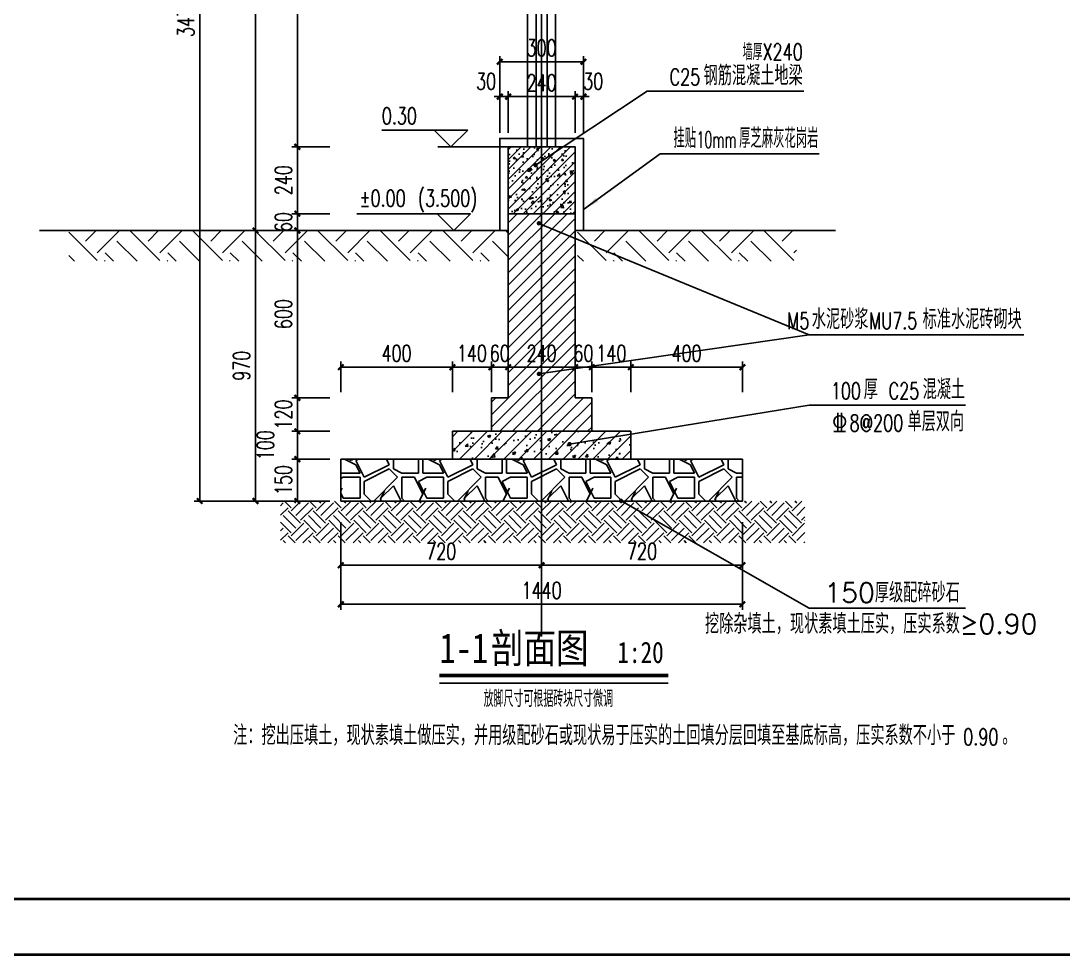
# Model space of a CAD drawing. Extents: x -91598 to 25837, y -20983 to 23106.
# Drawn here: x 8894 to 12631, y -11926 to -8573 of the extents above; entities that cross this region are included whole.
import ezdxf
from ezdxf.enums import TextEntityAlignment as Align

# ---------------------------------------------------------------- set-up
doc = ezdxf.new("R2010")
doc.units = 0
doc.header["$LTSCALE"] = 1000
doc.linetypes.add('ACAD_ISO04W100', pattern=[30, 24, -3, 0, -3])
for name, color, linetype in [('0-cxFrame', 155, 'Continuous'), ('0-P-铺装填充', 8, 'Continuous'), ('1-填充', 8, 'Continuous'), ('A-HATCH-1', 252, 'Continuous'), ('A-LIN-V', 9, 'Continuous'), ('AS-WALL', 40, 'Continuous'), ('DIM_ELEV', 3, 'Continuous'), ('DIM_LEAD', 3, 'Continuous'), ('DIM_SYMB', 3, 'Continuous'), ('PUB_DIM', 3, 'Continuous'), ('RAIL', 163, 'Continuous'), ('图层1', 1, 'ACAD_ISO04W100'), ('建-文字', 7, 'Continuous')]:
    doc.layers.add(name, color=color, linetype=linetype)
doc.layers.add('0-cxText', color=131, linetype='Continuous', lineweight=25)
doc.styles.add('-黑体', font='', dxfattribs={"width": 0.8})
doc.styles.add('_TCH_DIM', font='SIMPLEX', dxfattribs={"width": 0.8, "bigfont": 'GBCBIG'})
doc.styles.add('A-DIM_T3', font='SIMPLEX', dxfattribs={"width": 0.705882, "bigfont": 'GBCBIG'})
doc.styles.add('A-STANDARD', font='SIMPLEX', dxfattribs={"bigfont": 'GBCBIG'})
doc.styles.add('cx_tuming', font='simhei.ttf')
doc.styles.add('cx_tuqian1', font='')
doc.styles.add('黑体', font='', dxfattribs={"height": 12})
doc.styles.get('-黑体').set_extended_font_data('SimHei')
doc.styles.get('cx_tuqian1').set_extended_font_data('SimSun')
doc.styles.get('黑体').set_extended_font_data('SimHei')
doc.dimstyles.new('A-DIM-20', dxfattribs={"dimscale": 20, "dimtxt": 2.975, "dimasz": 1, "dimexe": 1, "dimexo": 1, "dimgap": 1, "dimtad": 1, "dimdec": 0, "dimzin": 0, "dimdsep": 46, "dimtxsty": 'A-DIM_T3', "dimblk": 'ARCHTICK', "dimcen": 0.09, "dimclrt": 7, "dimazin": 2, "dimtfac": 1, "dimtdec": 0, "dimtix": 1, "dimtmove": 2, "dimatfit": 3, "dimfxl": 0, "dimtolj": 1, "dimtzin": 0, "dimarcsym": 0})

# ---------------------------------------------------------------- blocks, each defined once
blk = doc.blocks.new('TK22.A1 L(Dragon)')
at = {"layer": '0-cxFrame', "color": 7, "const_width": 0.5}
blk.add_lwpolyline([(0, 0), (-841, 0), (-841, 594), (0, 594)], close=True, dxfattribs=at)
at = {"layer": '0-cxFrame', "const_width": 0.5}
blk.add_lwpolyline([(-80, 10), (-821, 10), (-821, 584), (-80, 584)], close=True, dxfattribs=at)
at = {"style": '黑体', "flags": 4}
blk.add_attdef('图幅', text='', height=3.3, dxfattribs=at).set_placement((-40, 3), align=Align.RIGHT)
at = {"layer": '0-cxText', "flags": 4}
for tag, height, style, p in [('建设单位', 3.5, 'cx_tuming', (-45, 240)), ('项目名称', 3.5, 'cx_tuming', (-45, 210)), ('子项名称', 3.5, 'cx_tuming', (-45, 180)), ('工程编号', 3.3, 'cx_tuqian1', (-35, 165)), ('图名1', 3.5, 'cx_tuming', (-45, 87)), ('图名2', 3.5, 'cx_tuming', (-45, 79)), ('图名3', 3.5, 'cx_tuming', (-45, 71)), ('出图日期', 3.3, 'cx_tuqian1', (-39, 60)), ('专业', 3.3, 'cx_tuqian1', (-55, 52)), ('图号', 3.3, 'cx_tuqian1', (-55, 44)), ('版次', 3.3, 'cx_tuqian1', (-20, 44))]:
    blk.add_attdef(tag, text='', height=height, dxfattribs=dict(at, style=style)).set_placement(p, align=Align.MIDDLE)
at = {"layer": 'Defpoints', "color": 6, "flags": 4}
for tag, height, style, p in [('tufu', 3.3, '黑体', (-12, 12)), ('dwfname', 4, 'cx_tuqian1', (-80, 3))]:
    blk.add_attdef(tag, text='', height=height, dxfattribs=dict(at, style=style)).set_placement(p, align=Align.RIGHT)
blk = doc.blocks.new('_ArchTick')
at = {"color": 0, "linetype": 'ByBlock', "const_width": 0.4}
blk.add_lwpolyline([(-0.5, -0.5), (0.5, 0.5)], dxfattribs=at)
blk = doc.blocks.new('*D99')
at = {"layer": 'Defpoints', "color": 0}
for p in [(10440.9, -9815), (10040.9, -9924.7), (10440.9, -9924.7)]:
    blk.add_point(p, dxfattribs=at)
at = {"layer": 'PUB_DIM', "color": 0, "lineweight": -2}
for p, q in [((10040.9, -9904.7), (10040.9, -9795)), ((10040.9, -9815), (10440.9, -9815)), ((10440.9, -9904.7), (10440.9, -9795))]:
    blk.add_line(p, q, dxfattribs=at)
at = {"layer": 'PUB_DIM', "color": 0, "lineweight": -2, "xscale": 20, "yscale": 20, "zscale": 20, "rotation": 180}
blk.add_blockref('_ArchTick', (10040.9, -9815), dxfattribs=at)
at = {"layer": 'PUB_DIM', "color": 0, "lineweight": -2, "xscale": 20, "yscale": 20, "zscale": 20}
blk.add_blockref('_ArchTick', (10440.9, -9815), dxfattribs=at)
at = {"layer": 'PUB_DIM', "color": 7, "insert": (10240.9, -9765.2), "char_height": 59.5, "attachment_point": 5, "style": 'A-DIM_T3'}
blk.add_mtext('\\A1;400', dxfattribs=at)
blk = doc.blocks.new('*D100')
at = {"layer": 'Defpoints', "color": 0}
for p in [(10580.9, -9815), (10440.9, -9924.7), (10580.9, -9924.7)]:
    blk.add_point(p, dxfattribs=at)
at = {"layer": 'PUB_DIM', "color": 0, "lineweight": -2}
for p, q in [((10440.9, -9904.7), (10440.9, -9795)), ((10440.9, -9815), (10580.9, -9815)), ((10580.9, -9904.7), (10580.9, -9795))]:
    blk.add_line(p, q, dxfattribs=at)
at = {"layer": 'PUB_DIM', "color": 0, "lineweight": -2, "xscale": 20, "yscale": 20, "zscale": 20, "rotation": 180}
blk.add_blockref('_ArchTick', (10440.9, -9815), dxfattribs=at)
at = {"layer": 'PUB_DIM', "color": 0, "lineweight": -2, "xscale": 20, "yscale": 20, "zscale": 20}
blk.add_blockref('_ArchTick', (10580.9, -9815), dxfattribs=at)
at = {"layer": 'PUB_DIM', "color": 7, "insert": (10510.9, -9765.2), "char_height": 59.5, "attachment_point": 5, "style": 'A-DIM_T3'}
blk.add_mtext('\\A1;140', dxfattribs=at)
blk = doc.blocks.new('*D101')
at = {"layer": 'Defpoints', "color": 0}
for p in [(10640.9, -9815), (10580.9, -9924.7), (10640.9, -9924.7)]:
    blk.add_point(p, dxfattribs=at)
at = {"layer": 'PUB_DIM', "color": 0, "lineweight": -2}
for p, q in [((10580.9, -9815), (10560.9, -9815)), ((10580.9, -9904.7), (10580.9, -9795)), ((10580.9, -9815), (10640.9, -9815)), ((10640.9, -9904.7), (10640.9, -9795)), ((10640.9, -9815), (10660.9, -9815))]:
    blk.add_line(p, q, dxfattribs=at)
at = {"layer": 'PUB_DIM', "color": 0, "lineweight": -2, "xscale": 20, "yscale": 20, "zscale": 20}
blk.add_blockref('_ArchTick', (10580.9, -9815), dxfattribs=at)
at = {"layer": 'PUB_DIM', "color": 0, "lineweight": -2, "xscale": 20, "yscale": 20, "zscale": 20, "rotation": 180}
blk.add_blockref('_ArchTick', (10640.9, -9815), dxfattribs=at)
at = {"layer": 'PUB_DIM', "color": 7, "insert": (10610.9, -9765.2), "char_height": 59.5, "attachment_point": 5, "style": 'A-DIM_T3'}
blk.add_mtext('\\A1;60', dxfattribs=at)
blk = doc.blocks.new('*D102')
at = {"layer": 'Defpoints', "color": 0}
for p in [(10880.9, -9815), (10640.9, -9924.7), (10880.9, -9924.7)]:
    blk.add_point(p, dxfattribs=at)
at = {"layer": 'PUB_DIM', "color": 0, "lineweight": -2}
for p, q in [((10640.9, -9904.7), (10640.9, -9795)), ((10640.9, -9815), (10880.9, -9815)), ((10880.9, -9904.7), (10880.9, -9795))]:
    blk.add_line(p, q, dxfattribs=at)
at = {"layer": 'PUB_DIM', "color": 0, "lineweight": -2, "xscale": 20, "yscale": 20, "zscale": 20, "rotation": 180}
blk.add_blockref('_ArchTick', (10640.9, -9815), dxfattribs=at)
at = {"layer": 'PUB_DIM', "color": 0, "lineweight": -2, "xscale": 20, "yscale": 20, "zscale": 20}
blk.add_blockref('_ArchTick', (10880.9, -9815), dxfattribs=at)
at = {"layer": 'PUB_DIM', "color": 7, "insert": (10760.9, -9765.2), "char_height": 59.5, "attachment_point": 5, "style": 'A-DIM_T3'}
blk.add_mtext('\\A1;240', dxfattribs=at)
blk = doc.blocks.new('*D103')
at = {"layer": 'Defpoints', "color": 0}
for p in [(10940.9, -9815), (10880.9, -9924.7), (10940.9, -9924.7)]:
    blk.add_point(p, dxfattribs=at)
at = {"layer": 'PUB_DIM', "color": 0, "lineweight": -2}
for p, q in [((10880.9, -9815), (10860.9, -9815)), ((10880.9, -9904.7), (10880.9, -9795)), ((10880.9, -9815), (10940.9, -9815)), ((10940.9, -9904.7), (10940.9, -9795)), ((10940.9, -9815), (10960.9, -9815))]:
    blk.add_line(p, q, dxfattribs=at)
at = {"layer": 'PUB_DIM', "color": 0, "lineweight": -2, "xscale": 20, "yscale": 20, "zscale": 20}
blk.add_blockref('_ArchTick', (10880.9, -9815), dxfattribs=at)
at = {"layer": 'PUB_DIM', "color": 0, "lineweight": -2, "xscale": 20, "yscale": 20, "zscale": 20, "rotation": 180}
blk.add_blockref('_ArchTick', (10940.9, -9815), dxfattribs=at)
at = {"layer": 'PUB_DIM', "color": 7, "insert": (10910.9, -9765.2), "char_height": 59.5, "attachment_point": 5, "style": 'A-DIM_T3'}
blk.add_mtext('\\A1;60', dxfattribs=at)
blk = doc.blocks.new('*D104')
at = {"layer": 'Defpoints', "color": 0}
for p in [(11080.9, -9815), (10940.9, -9924.7), (11080.9, -9924.7)]:
    blk.add_point(p, dxfattribs=at)
at = {"layer": 'PUB_DIM', "color": 0, "lineweight": -2}
for p, q in [((10940.9, -9904.7), (10940.9, -9795)), ((10940.9, -9815), (11080.9, -9815)), ((11080.9, -9904.7), (11080.9, -9795))]:
    blk.add_line(p, q, dxfattribs=at)
at = {"layer": 'PUB_DIM', "color": 0, "lineweight": -2, "xscale": 20, "yscale": 20, "zscale": 20, "rotation": 180}
blk.add_blockref('_ArchTick', (10940.9, -9815), dxfattribs=at)
at = {"layer": 'PUB_DIM', "color": 0, "lineweight": -2, "xscale": 20, "yscale": 20, "zscale": 20}
blk.add_blockref('_ArchTick', (11080.9, -9815), dxfattribs=at)
at = {"layer": 'PUB_DIM', "color": 7, "insert": (11010.9, -9765.2), "char_height": 59.5, "attachment_point": 5, "style": 'A-DIM_T3'}
blk.add_mtext('\\A1;140', dxfattribs=at)
blk = doc.blocks.new('*D105')
at = {"layer": 'Defpoints', "color": 0}
for p in [(11480.9, -9815), (11080.9, -9924.7), (11480.9, -9924.7)]:
    blk.add_point(p, dxfattribs=at)
at = {"layer": 'PUB_DIM', "color": 0, "lineweight": -2}
for p, q in [((11080.9, -9904.7), (11080.9, -9795)), ((11080.9, -9815), (11480.9, -9815)), ((11480.9, -9904.7), (11480.9, -9795))]:
    blk.add_line(p, q, dxfattribs=at)
at = {"layer": 'PUB_DIM', "color": 0, "lineweight": -2, "xscale": 20, "yscale": 20, "zscale": 20, "rotation": 180}
blk.add_blockref('_ArchTick', (11080.9, -9815), dxfattribs=at)
at = {"layer": 'PUB_DIM', "color": 0, "lineweight": -2, "xscale": 20, "yscale": 20, "zscale": 20}
blk.add_blockref('_ArchTick', (11480.9, -9815), dxfattribs=at)
at = {"layer": 'PUB_DIM', "color": 7, "insert": (11280.9, -9765.2), "char_height": 59.5, "attachment_point": 5, "style": 'A-DIM_T3'}
blk.add_mtext('\\A1;400', dxfattribs=at)
blk = doc.blocks.new('*D106')
at = {"layer": 'Defpoints', "color": 0}
for p in [(9885, -10144.7), (10021.7, -10144.7), (10021.7, -10294.7)]:
    blk.add_point(p, dxfattribs=at)
at = {"layer": 'PUB_DIM', "color": 0, "lineweight": -2}
for p, q in [((10001.7, -10144.7), (9865, -10144.7)), ((9885, -10294.7), (9885, -10144.7)), ((10001.7, -10294.7), (9865, -10294.7))]:
    blk.add_line(p, q, dxfattribs=at)
at = {"layer": 'PUB_DIM', "color": 0, "lineweight": -2, "xscale": 20, "yscale": 20, "zscale": 20}
for p, rotation in [((9885, -10144.7), 90), ((9885, -10294.7), 270)]:
    blk.add_blockref('_ArchTick', p, dxfattribs=dict(at, rotation=rotation))
at = {"layer": 'PUB_DIM', "color": 7, "insert": (9835.2, -10219.7), "char_height": 59.5, "attachment_point": 5, "rotation": 90, "style": 'A-DIM_T3'}
blk.add_mtext('\\A1;150', dxfattribs=at)
blk = doc.blocks.new('*D107')
at = {"layer": 'Defpoints', "color": 0}
for p in [(9885, -10044.7), (10021.7, -10044.7), (10021.7, -10144.7)]:
    blk.add_point(p, dxfattribs=at)
at = {"layer": 'PUB_DIM', "color": 0, "lineweight": -2}
for p, q in [((10001.7, -10044.7), (9865, -10044.7)), ((9885, -10144.7), (9885, -10044.7)), ((10001.7, -10144.7), (9865, -10144.7))]:
    blk.add_line(p, q, dxfattribs=at)
at = {"layer": 'PUB_DIM', "color": 0, "lineweight": -2, "xscale": 20, "yscale": 20, "zscale": 20}
for p, rotation in [((9885, -10044.7), 90), ((9885, -10144.7), 270)]:
    blk.add_blockref('_ArchTick', p, dxfattribs=dict(at, rotation=rotation))
at = {"layer": 'PUB_DIM', "color": 7, "insert": (9770.5, -10094.7), "char_height": 59.5, "attachment_point": 5, "rotation": 90, "style": 'A-DIM_T3'}
blk.add_mtext('\\A1;100', dxfattribs=at)
blk = doc.blocks.new('*D108')
at = {"layer": 'Defpoints', "color": 0}
for p in [(9885, -9924.7), (10021.7, -9924.7), (10021.7, -10044.7)]:
    blk.add_point(p, dxfattribs=at)
at = {"layer": 'PUB_DIM', "color": 0, "lineweight": -2}
for p, q in [((10001.7, -9924.7), (9865, -9924.7)), ((9885, -9924.7), (9885, -9904.7)), ((9885, -10044.7), (9885, -9924.7)), ((10001.7, -10044.7), (9865, -10044.7)), ((9885, -10044.7), (9885, -10064.7))]:
    blk.add_line(p, q, dxfattribs=at)
at = {"layer": 'PUB_DIM', "color": 0, "lineweight": -2, "xscale": 20, "yscale": 20, "zscale": 20}
for p, rotation in [((9885, -9924.7), 270), ((9885, -10044.7), 90)]:
    blk.add_blockref('_ArchTick', p, dxfattribs=dict(at, rotation=rotation))
at = {"layer": 'PUB_DIM', "color": 7, "insert": (9835.2, -9984.7), "char_height": 59.5, "attachment_point": 5, "rotation": 90, "style": 'A-DIM_T3'}
blk.add_mtext('\\A1;120', dxfattribs=at)
blk = doc.blocks.new('*D109')
at = {"layer": 'Defpoints', "color": 0}
for p in [(9885, -9324.7), (10021.7, -9324.7), (10021.7, -9924.7)]:
    blk.add_point(p, dxfattribs=at)
at = {"layer": 'PUB_DIM', "color": 0, "lineweight": -2}
for p, q in [((10001.7, -9324.7), (9865, -9324.7)), ((9885, -9924.7), (9885, -9324.7)), ((10001.7, -9924.7), (9865, -9924.7))]:
    blk.add_line(p, q, dxfattribs=at)
at = {"layer": 'PUB_DIM', "color": 0, "lineweight": -2, "xscale": 20, "yscale": 20, "zscale": 20}
for p, rotation in [((9885, -9324.7), 90), ((9885, -9924.7), 270)]:
    blk.add_blockref('_ArchTick', p, dxfattribs=dict(at, rotation=rotation))
at = {"layer": 'PUB_DIM', "color": 7, "insert": (9835.2, -9624.7), "char_height": 59.5, "attachment_point": 5, "rotation": 90, "style": 'A-DIM_T3'}
blk.add_mtext('\\A1;600', dxfattribs=at)
blk = doc.blocks.new('*D110')
at = {"layer": 'Defpoints', "color": 0}
for p in [(9885, -9264.7), (10021.7, -9264.7), (10021.7, -9324.7)]:
    blk.add_point(p, dxfattribs=at)
at = {"layer": 'PUB_DIM', "color": 0, "lineweight": -2}
for p, q in [((10001.7, -9264.7), (9865, -9264.7)), ((9885, -9264.7), (9885, -9244.7)), ((9885, -9324.7), (9885, -9264.7)), ((10001.7, -9324.7), (9865, -9324.7)), ((9885, -9324.7), (9885, -9344.7))]:
    blk.add_line(p, q, dxfattribs=at)
at = {"layer": 'PUB_DIM', "color": 0, "lineweight": -2, "xscale": 20, "yscale": 20, "zscale": 20}
for p, rotation in [((9885, -9264.7), 270), ((9885, -9324.7), 90)]:
    blk.add_blockref('_ArchTick', p, dxfattribs=dict(at, rotation=rotation))
at = {"layer": 'PUB_DIM', "color": 7, "insert": (9835.2, -9294.7), "char_height": 59.5, "attachment_point": 5, "rotation": 90, "style": 'A-DIM_T3'}
blk.add_mtext('\\A1;60', dxfattribs=at)
blk = doc.blocks.new('*D111')
at = {"layer": 'Defpoints', "color": 0}
for p in [(9885, -9024.7), (10021.7, -9024.7), (10021.7, -9264.7)]:
    blk.add_point(p, dxfattribs=at)
at = {"layer": 'PUB_DIM', "color": 0, "lineweight": -2}
for p, q in [((10001.7, -9024.7), (9865, -9024.7)), ((9885, -9264.7), (9885, -9024.7)), ((10001.7, -9264.7), (9865, -9264.7))]:
    blk.add_line(p, q, dxfattribs=at)
at = {"layer": 'PUB_DIM', "color": 0, "lineweight": -2, "xscale": 20, "yscale": 20, "zscale": 20}
for p, rotation in [((9885, -9024.7), 90), ((9885, -9264.7), 270)]:
    blk.add_blockref('_ArchTick', p, dxfattribs=dict(at, rotation=rotation))
at = {"layer": 'PUB_DIM', "color": 7, "insert": (9835.2, -9144.7), "char_height": 59.5, "attachment_point": 5, "rotation": 90, "style": 'A-DIM_T3'}
blk.add_mtext('\\A1;240', dxfattribs=at)
blk = doc.blocks.new('*D112')
at = {"layer": 'Defpoints', "color": 0}
for p in [(9885, -6824.7), (10021.7, -6824.7), (10021.7, -9024.7)]:
    blk.add_point(p, dxfattribs=at)
at = {"layer": 'PUB_DIM', "color": 0, "lineweight": -2}
for p, q in [((10001.7, -6824.7), (9865, -6824.7)), ((9885, -9024.7), (9885, -6824.7)), ((10001.7, -9024.7), (9865, -9024.7))]:
    blk.add_line(p, q, dxfattribs=at)
at = {"layer": 'PUB_DIM', "color": 0, "lineweight": -2, "xscale": 20, "yscale": 20, "zscale": 20}
for p, rotation in [((9885, -6824.7), 90), ((9885, -9024.7), 270)]:
    blk.add_blockref('_ArchTick', p, dxfattribs=dict(at, rotation=rotation))
at = {"layer": 'PUB_DIM', "color": 7, "insert": (9835.2, -7924.7), "char_height": 59.5, "attachment_point": 5, "rotation": 90, "style": 'A-DIM_T3'}
blk.add_mtext('\\A1;2200', dxfattribs=at)
blk = doc.blocks.new('*D113')
at = {"layer": 'Defpoints', "color": 0}
for p in [(10040.9, -10350.3), (10760.9, -10350.3), (10760.9, -10525)]:
    blk.add_point(p, dxfattribs=at)
at = {"layer": 'PUB_DIM', "color": 0, "lineweight": -2}
for p, q in [((10040.9, -10370.3), (10040.9, -10545)), ((10760.9, -10370.3), (10760.9, -10545)), ((10040.9, -10525), (10760.9, -10525))]:
    blk.add_line(p, q, dxfattribs=at)
at = {"layer": 'PUB_DIM', "color": 0, "lineweight": -2, "xscale": 20, "yscale": 20, "zscale": 20, "rotation": 180}
blk.add_blockref('_ArchTick', (10040.9, -10525), dxfattribs=at)
at = {"layer": 'PUB_DIM', "color": 0, "lineweight": -2, "xscale": 20, "yscale": 20, "zscale": 20}
blk.add_blockref('_ArchTick', (10760.9, -10525), dxfattribs=at)
at = {"layer": 'PUB_DIM', "color": 7, "insert": (10400.9, -10475.2), "char_height": 59.5, "attachment_point": 5, "style": 'A-DIM_T3'}
blk.add_mtext('\\A1;720', dxfattribs=at)
blk = doc.blocks.new('*D114')
at = {"layer": 'Defpoints', "color": 0}
for p in [(10760.9, -10350.3), (11480.9, -10350.3), (11480.9, -10525)]:
    blk.add_point(p, dxfattribs=at)
at = {"layer": 'PUB_DIM', "color": 0, "lineweight": -2}
for p, q in [((10760.9, -10370.3), (10760.9, -10545)), ((11480.9, -10370.3), (11480.9, -10545)), ((10760.9, -10525), (11480.9, -10525))]:
    blk.add_line(p, q, dxfattribs=at)
at = {"layer": 'PUB_DIM', "color": 0, "lineweight": -2, "xscale": 20, "yscale": 20, "zscale": 20, "rotation": 180}
blk.add_blockref('_ArchTick', (10760.9, -10525), dxfattribs=at)
at = {"layer": 'PUB_DIM', "color": 0, "lineweight": -2, "xscale": 20, "yscale": 20, "zscale": 20}
blk.add_blockref('_ArchTick', (11480.9, -10525), dxfattribs=at)
at = {"layer": 'PUB_DIM', "color": 7, "insert": (11120.9, -10475.2), "char_height": 59.5, "attachment_point": 5, "style": 'A-DIM_T3'}
blk.add_mtext('\\A1;720', dxfattribs=at)
blk = doc.blocks.new('*D181')
at = {"layer": 'Defpoints', "color": 0}
for p in [(10040.9, -10490.3), (11480.9, -10490.3), (11480.9, -10665)]:
    blk.add_point(p, dxfattribs=at)
at = {"layer": 'PUB_DIM', "color": 0, "lineweight": -2}
for p, q in [((10040.9, -10510.3), (10040.9, -10685)), ((11480.9, -10510.3), (11480.9, -10685)), ((10040.9, -10665), (11480.9, -10665))]:
    blk.add_line(p, q, dxfattribs=at)
at = {"layer": 'PUB_DIM', "color": 0, "lineweight": -2, "xscale": 20, "yscale": 20, "zscale": 20, "rotation": 180}
blk.add_blockref('_ArchTick', (10040.9, -10665), dxfattribs=at)
at = {"layer": 'PUB_DIM', "color": 0, "lineweight": -2, "xscale": 20, "yscale": 20, "zscale": 20}
blk.add_blockref('_ArchTick', (11480.9, -10665), dxfattribs=at)
at = {"layer": 'PUB_DIM', "color": 7, "insert": (10760.9, -10615.2), "char_height": 59.5, "attachment_point": 5, "style": 'A-DIM_T3'}
blk.add_mtext('\\A1;1440', dxfattribs=at)
blk = doc.blocks.new('*D183')
at = {"layer": 'Defpoints', "color": 0}
for p in [(10640.9, -8845), (10610.9, -8994.7), (10640.9, -8994.7)]:
    blk.add_point(p, dxfattribs=at)
at = {"layer": 'PUB_DIM', "color": 0, "lineweight": -2}
for p, q in [((10610.9, -8845), (10590.9, -8845)), ((10610.9, -8974.7), (10610.9, -8825)), ((10610.9, -8845), (10640.9, -8845)), ((10640.9, -8974.7), (10640.9, -8825)), ((10640.9, -8845), (10660.9, -8845))]:
    blk.add_line(p, q, dxfattribs=at)
at = {"layer": 'PUB_DIM', "color": 0, "lineweight": -2, "xscale": 20, "yscale": 20, "zscale": 20}
blk.add_blockref('_ArchTick', (10610.9, -8845), dxfattribs=at)
at = {"layer": 'PUB_DIM', "color": 0, "lineweight": -2, "xscale": 20, "yscale": 20, "zscale": 20, "rotation": 180}
blk.add_blockref('_ArchTick', (10640.9, -8845), dxfattribs=at)
at = {"layer": 'PUB_DIM', "color": 7, "insert": (10561.9, -8790), "char_height": 59.5, "attachment_point": 5, "style": 'A-DIM_T3'}
blk.add_mtext('\\A1;30', dxfattribs=at)
blk = doc.blocks.new('*D184')
at = {"layer": 'Defpoints', "color": 0}
for p in [(10880.9, -8845), (10640.9, -8994.7), (10880.9, -8994.7)]:
    blk.add_point(p, dxfattribs=at)
at = {"layer": 'PUB_DIM', "color": 0, "lineweight": -2}
for p, q in [((10640.9, -8974.7), (10640.9, -8825)), ((10640.9, -8845), (10880.9, -8845)), ((10880.9, -8974.7), (10880.9, -8825))]:
    blk.add_line(p, q, dxfattribs=at)
at = {"layer": 'PUB_DIM', "color": 0, "lineweight": -2, "xscale": 20, "yscale": 20, "zscale": 20, "rotation": 180}
blk.add_blockref('_ArchTick', (10640.9, -8845), dxfattribs=at)
at = {"layer": 'PUB_DIM', "color": 0, "lineweight": -2, "xscale": 20, "yscale": 20, "zscale": 20}
blk.add_blockref('_ArchTick', (10880.9, -8845), dxfattribs=at)
at = {"layer": 'PUB_DIM', "color": 7, "insert": (10760.9, -8795.2), "char_height": 59.5, "attachment_point": 5, "style": 'A-DIM_T3'}
blk.add_mtext('\\A1;240', dxfattribs=at)
blk = doc.blocks.new('*D185')
at = {"layer": 'Defpoints', "color": 0}
for p in [(10910.9, -8845), (10880.9, -8994.7), (10910.9, -8994.7)]:
    blk.add_point(p, dxfattribs=at)
at = {"layer": 'PUB_DIM', "color": 0, "lineweight": -2}
for p, q in [((10880.9, -8845), (10860.9, -8845)), ((10880.9, -8974.7), (10880.9, -8825)), ((10880.9, -8845), (10910.9, -8845)), ((10910.9, -8974.7), (10910.9, -8825)), ((10910.9, -8845), (10930.9, -8845))]:
    blk.add_line(p, q, dxfattribs=at)
at = {"layer": 'PUB_DIM', "color": 0, "lineweight": -2, "xscale": 20, "yscale": 20, "zscale": 20}
blk.add_blockref('_ArchTick', (10880.9, -8845), dxfattribs=at)
at = {"layer": 'PUB_DIM', "color": 0, "lineweight": -2, "xscale": 20, "yscale": 20, "zscale": 20, "rotation": 180}
blk.add_blockref('_ArchTick', (10910.9, -8845), dxfattribs=at)
at = {"layer": 'PUB_DIM', "color": 7, "insert": (10945.9, -8790), "char_height": 59.5, "attachment_point": 5, "style": 'A-DIM_T3'}
blk.add_mtext('\\A1;30', dxfattribs=at)
blk = doc.blocks.new('*D186')
at = {"layer": 'Defpoints', "color": 0}
for p in [(10910.9, -8720), (10610.9, -8894.7), (10910.9, -8894.7)]:
    blk.add_point(p, dxfattribs=at)
at = {"layer": 'PUB_DIM', "color": 0, "lineweight": -2}
for p, q in [((10610.9, -8874.7), (10610.9, -8700)), ((10910.9, -8874.7), (10910.9, -8700)), ((10610.9, -8720), (10910.9, -8720))]:
    blk.add_line(p, q, dxfattribs=at)
at = {"layer": 'PUB_DIM', "color": 0, "lineweight": -2, "xscale": 20, "yscale": 20, "zscale": 20, "rotation": 180}
blk.add_blockref('_ArchTick', (10610.9, -8720), dxfattribs=at)
at = {"layer": 'PUB_DIM', "color": 0, "lineweight": -2, "xscale": 20, "yscale": 20, "zscale": 20}
blk.add_blockref('_ArchTick', (10910.9, -8720), dxfattribs=at)
at = {"layer": 'PUB_DIM', "color": 7, "insert": (10760.9, -8670.2), "char_height": 59.5, "attachment_point": 5, "style": 'A-DIM_T3'}
blk.add_mtext('\\A1;300', dxfattribs=at)
blk = doc.blocks.new('*D187')
at = {"layer": 'Defpoints', "color": 0}
for p in [(9735, -9324.7), (9985, -9324.7), (9985, -10294.7)]:
    blk.add_point(p, dxfattribs=at)
at = {"layer": 'PUB_DIM', "color": 0, "lineweight": -2}
for p, q in [((9965, -9324.7), (9715, -9324.7)), ((9735, -10294.7), (9735, -9324.7)), ((9965, -10294.7), (9715, -10294.7))]:
    blk.add_line(p, q, dxfattribs=at)
at = {"layer": 'PUB_DIM', "color": 0, "lineweight": -2, "xscale": 20, "yscale": 20, "zscale": 20}
for p, rotation in [((9735, -9324.7), 90), ((9735, -10294.7), 270)]:
    blk.add_blockref('_ArchTick', p, dxfattribs=dict(at, rotation=rotation))
at = {"layer": 'PUB_DIM', "color": 7, "insert": (9685.2, -9809.7), "char_height": 59.5, "attachment_point": 5, "rotation": 90, "style": 'A-DIM_T3'}
blk.add_mtext('\\A1;970', dxfattribs=at)
blk = doc.blocks.new('*D188')
at = {"layer": 'Defpoints', "color": 0}
for p in [(9735, -6824.7), (9985, -6824.7), (9985, -9324.7)]:
    blk.add_point(p, dxfattribs=at)
at = {"layer": 'PUB_DIM', "color": 0, "lineweight": -2}
for p, q in [((9965, -6824.7), (9715, -6824.7)), ((9735, -9324.7), (9735, -6824.7)), ((9965, -9324.7), (9715, -9324.7))]:
    blk.add_line(p, q, dxfattribs=at)
at = {"layer": 'PUB_DIM', "color": 0, "lineweight": -2, "xscale": 20, "yscale": 20, "zscale": 20}
for p, rotation in [((9735, -6824.7), 90), ((9735, -9324.7), 270)]:
    blk.add_blockref('_ArchTick', p, dxfattribs=dict(at, rotation=rotation))
at = {"layer": 'PUB_DIM', "color": 7, "insert": (9685.2, -8074.7), "char_height": 59.5, "attachment_point": 5, "rotation": 90, "style": 'A-DIM_T3'}
blk.add_mtext('\\A1;2500', dxfattribs=at)
blk = doc.blocks.new('*D189')
at = {"layer": 'Defpoints', "color": 0}
for p in [(9535, -6824.7), (9785, -6824.7), (9785, -10294.7)]:
    blk.add_point(p, dxfattribs=at)
at = {"layer": 'PUB_DIM', "color": 0, "lineweight": -2}
for p, q in [((9765, -6824.7), (9515, -6824.7)), ((9535, -10294.7), (9535, -6824.7)), ((9765, -10294.7), (9515, -10294.7))]:
    blk.add_line(p, q, dxfattribs=at)
at = {"layer": 'PUB_DIM', "color": 0, "lineweight": -2, "xscale": 20, "yscale": 20, "zscale": 20}
for p, rotation in [((9535, -6824.7), 90), ((9535, -10294.7), 270)]:
    blk.add_blockref('_ArchTick', p, dxfattribs=dict(at, rotation=rotation))
at = {"layer": 'PUB_DIM', "color": 7, "insert": (9485.2, -8559.7), "char_height": 59.5, "attachment_point": 5, "rotation": 90, "style": 'A-DIM_T3'}
blk.add_mtext('\\A1;3470', dxfattribs=at)

msp = doc.modelspace()

# ---------------------------------------------------------------- hatches: boundary and pattern name
h = msp.add_hatch()
h.set_pattern_fill('混凝土', color=256, scale=20)
h.set_pattern_definition([(50, (0, 0), (143.452, -12.5504), [15, -165]), (355, (0, 0), (-27.7503, 150.4384), [12, -132]), (100.4514, (11.95, -1.05), (115.7019, 137.8879), [12.748, -140.2284]), (46.1842, (0, 40), (213.4482, -33.1038), [22.5, -247.5]), (96.6356, (17.79, 37.24), (186.9325, 194.8236), [19.122, -210.3426]), (351.1842, (0, 40), (186.9324, 194.8237), [18, -198]), (21, (20, 30), (119.3814, -80.5238), [15, -165]), (326, (20, 30), (48.663, 145.03), [12, -132]), (71.4514, (29.95, 23.29), (168.0445, 64.5061), [12.748, -140.2284]), (37.5, (0, 0), (2.43197, 66.57877), [0, -130.4, 0, -134, 0, -132.5]), (7.5, (0, 0), (52.6139, 78.88234), [0, -76.4, 0, -127.4, 0, -50.5]), (327.5, (-44.6, 0), (106.76449, -4.51097), [0, -50, 0, -156, 0, -207]), (317.5, (-64.6, 0), (116.63723, 20.021), [0, -65, 0, -103.6, 0, -147])])
h.paths.add_polyline_path([(9857.7, -9098.6, 1), (9854.8, -9106.1, 1)])
at = {"layer": '0-P-铺装填充'}
h = msp.add_hatch(dxfattribs=at)
h.set_pattern_fill('毛石砌体', color=256, scale=20)
h.set_pattern_definition([(0, (1161584.48, 360770.06), (300, 300), [90, -210]), (0, (1161764.48, 360800.06), (300, 300), [75, -225]), (0, (1161749.48, 360815.06), (300, 300), [60, -240]), (0, (1161659.48, 360890.06), (300, 300), [45, -45, 60, -150]), (0, (1161659.48, 360905.06), (300, 300), [60, -15, 75, -150]), (0, (1161524.48, 360965.06), (300, 300), [75, -225]), (0, (1161809.48, 360980.06), (300, 300), [75, -225]), (90, (1161524.48, 360830.06), (-300, 300), [45, -255]), (90, (1161569.48, 361055.06), (-300, 300), [30, -270]), (90, (1161584.48, 360770.06), (-300, 300), [45, -255]), (90, (1161614.48, 361040.06), (-300, 300), [15, -285]), (90, (1161629.48, 360920.06), (-300, 300), [45, -255]), (90, (1161659.48, 360815.06), (-300, 300), [75, -225]), (90, (1161689.48, 361025.06), (-300, 300), [45, -255]), (90, (1161719.48, 360905.06), (-300, 300), [60, -240]), (90, (1161734.48, 360905.06), (-300, 300), [60, -240]), (90, (1161764.48, 360770.06), (-300, 300), [30, -270]), (90, (1161809.48, 360815.06), (-300, 300), [75, -225]), (45, (1161554.48, 360800.06), (0, 300), [127.2792, -296.98486]), (45, (1161584.48, 360815.06), (0, 300), [63.6396, -360.62446]), (45, (1161719.48, 360980.06), (0, 300), [84.85281, -339.41124]), (45, (1161719.48, 360995.06), (0, 300), [63.6396, -360.62446]), (135, (1161614.48, 360965.06), (-300, 2e-14), [21.2133, -403.05076]), (135, (1161554.48, 360800.06), (-300, 2e-14), [42.4263, -381.83776]), (135, (1161644.48, 360890.06), (-300, 2e-14), [42.4263, -381.83776]), (135, (1161719.48, 360965.06), (-300, 2e-14), [42.4263, -381.83776]), (135, (1161809.48, 361025.06), (-300, 2e-14), [63.6396, -360.62446]), (135, (1161809.48, 361010.06), (-300, 2e-14), [42.4263, -381.83776]), (135, (1161794.48, 361040.06), (-300, 2e-14), [42.4263, -381.83776]), (135, (1161704.48, 360770.06), (-300, 2e-14), [63.6396, -360.62446]), (26.565051, (1161794.48, 360950.06), (299.999999, 1e-07), [33.54, -637.28038]), (26.565051, (1161719.48, 360875.06), (299.999999, 1e-07), [33.54, -637.28038]), (26.565051, (1161614.48, 360965.06), (299.999999, 1e-07), [67.08, -603.74038]), (26.565051, (1161629.48, 361040.06), (299.999999, 1e-07), [67.08, -603.74038]), (26.565051, (1161629.48, 360965.06), (299.999999, 1e-07), [67.08, -603.74038]), (26.565051, (1161809.48, 361025.06), (299.999999, 1e-07), [67.08, -603.74038]), (26.565051, (1161524.48, 360875.06), (299.999999, 1e-07), [100.623, -570.19738]), (26.565051, (1161524.48, 360890.06), (299.999999, 1e-07), [100.623, -570.19738]), (26.565051, (1161524.48, 361010.06), (299.999999, 1e-07), [100.623, -570.19738]), (63.434949, (1161674.48, 360995.06), (0.032129, 300.064258), [33.54, -637.28]), (63.434949, (1161809.48, 360980.06), (0.032129, 300.064258), [33.54, -402.44, 67.08, -167.7]), (63.434949, (1161779.48, 360950.06), (-5e-07, 299.999999), [67.08, -603.74038]), (63.434949, (1161599.48, 360980.06), (-5e-07, 299.999999), [67.08, -603.74038]), (63.434949, (1161584.48, 360980.06), (-5e-07, 299.999999), [67.08, -603.74038]), (63.434949, (1161689.48, 361010.06), (-5e-07, 299.999999), [100.623, -570.19738]), (116.565051, (1161614.48, 360935.06), (-1e-07, 299.999999), [33.54, -637.28038]), (116.565051, (1161809.48, 360905.06), (-1e-07, 299.999999), [33.54, -637.28038]), (116.565051, (1161749.48, 360815.06), (-1e-07, 299.999999), [67.08, -603.74038]), (116.565051, (1161734.48, 360830.06), (-1e-07, 299.999999), [67.08, -603.74038]), (116.565051, (1161764.48, 361040.06), (-1e-07, 299.999999), [67.08, -603.74038]), (116.565051, (1161524.48, 360890.06), (-1e-07, 299.999999), [67.08, -603.74038]), (116.565051, (1161674.48, 360770.06), (-1e-07, 299.999999), [100.623, -570.19738]), (153.434949, (1161779.48, 360950.06), (-299.999999, -5e-07), [67.08, -603.74038]), (153.434949, (1161794.48, 360935.06), (-299.999999, -5e-07), [67.08, -603.74038]), (153.434949, (1161569.48, 360785.06), (-299.999999, -5e-07), [33.54, -637.28038]), (153.434949, (1161659.48, 360905.06), (-299.999999, -5e-07), [33.54, -637.28038]), (153.434949, (1161719.48, 360995.06), (-299.999999, -5e-07), [33.54, -637.28038])])
h.paths.add_polyline_path([(11480.9, -10294.7), (11480.9, -10144.7), (10040.9, -10144.7), (10040.9, -10294.7)])
h = msp.add_hatch(dxfattribs=at)
h.set_pattern_fill('EARTH', color=256, scale=20, angle=45)
h.set_pattern_definition([(45, (1161524.48, 360970.06), (0, 89.8025612), [63.5, -63.5]), (45, (1161507.64, 360986.9), (0, 89.8025612), [63.5, -63.5]), (45, (1161490.803, 361003.735), (0, 89.8025612), [63.5, -63.5]), (135, (1161490.803, 361014.96), (-89.8025612, 9e-15), [63.5, -63.5]), (135, (1161507.64, 361031.8), (-89.8025612, 9e-15), [63.5, -63.5]), (135, (1161524.48, 361048.636), (-89.8025612, 9e-15), [63.5, -63.5])])
h.paths.add_polyline_path([(11705, -10444.7), (11705, -10294.7), (9825, -10294.7), (9825, -10444.7)])
at = {"layer": '1-填充'}
h = msp.add_hatch(dxfattribs=at)
h.set_pattern_fill('钢筋混凝土', color=256, scale=15, style=0)
h.set_pattern_definition([(45, (0, -300), (-26.5165, 26.5165), []), (50, (0, -300), (107.58903, -9.4128), [11.25, -123.75]), (355, (0, -300), (-20.8127, 112.8288), [9, -99]), (100.4514, (8.97, -300.78), (86.7764, 103.4159), [9.561, -105.1713]), (46.1842, (0, -270), (160.0862, -24.8279), [16.875, -185.625]), (96.6356, (13.34, -272.07), (140.1994, 146.1177), [14.3415, -157.757]), (351.1842, (0, -270), (140.1993, 146.1178), [13.5, -148.5]), (21, (15, -277.5), (89.53606, -60.39283), [11.25, -123.75]), (326, (15, -277.5), (36.4973, 108.7725), [9, -99]), (71.4514, (22.46, -282.53), (126.0334, 48.3796), [9.561, -105.1713]), (37.5, (0, -300), (1.82398, 49.93408), [0, -97.8, 0, -100.5, 0, -99.375]), (7.5, (0, -300), (39.46043, 59.16176), [0, -57.3, 0, -95.55, 0, -37.875]), (327.5, (-33.45, -300), (80.07337, -3.38323), [0, -37.5, 0, -117, 0, -155.25]), (317.5, (-48.45, -300), (87.47793, 15.01575), [0, -48.75, 0, -77.7, 0, -110.25])])
h.paths.add_polyline_path([(11080.9, -10144.7), (11080.9, -10044.7), (10440.9, -10044.7), (10440.9, -10144.7)])
at = {"layer": 'A-HATCH-1'}
h = msp.add_hatch(dxfattribs=at)
h.set_pattern_fill('钢筋混凝土', color=8, scale=10)
h.set_pattern_definition([(45, (-1151450.645, -373546.27), (-17.67766953, 17.67766953), []), (50, (-1151450.645, -373546.27), (71.7260183, -6.2752135), [7.5, -82.5]), (355, (-1151450.645, -373546.27), (-13.8751334, 75.2192134), [6, -66]), (100.4514, (-1151444.67, -373546.79), (57.850938, 68.9439542), [6.374019, -70.114211]), (46.1842, (-1151450.645, -373526.27), (106.724105, -16.5519014), [11.25, -123.75]), (96.6356, (-1151441.75, -373527.65), (93.4662706, 97.411787), [9.561029, -105.1713]), (351.1842, (-1151450.65, -373526.27), (93.466195, 97.41186), [9, -99]), (21, (-1151440.645, -373531.27), (59.6907052, -40.261889), [7.5, -82.5]), (326, (-1151440.645, -373531.27), (24.331533, 72.5150045), [6, -66]), (71.4514, (-1151435.67, -373534.625), (84.022263, 32.2530497), [6.374019, -70.114211]), (37.5, (-1151450.645, -373546.27), (1.21598553, 33.2893854), [0, -65.2, 0, -67, 0, -66.25]), (7.5, (-1151450.645, -373546.27), (26.3069537, 39.4411712), [0, -38.2, 0, -63.7, 0, -25.25]), (327.5, (-1151472.945, -373546.27), (53.3822436, -2.2554872), [0, -25, 0, -78, 0, -103.5]), (317.5, (-1151482.945, -373546.27), (58.318617, 10.0104982), [0, -32.5, 0, -51.8, 0, -73.5])])
h.paths.add_polyline_path([(10880.9, -9024.7), (10880.9, -9264.7), (10640.9, -9264.7), (10640.9, -9024.7)])
h = msp.add_hatch(dxfattribs=at)
h.set_pattern_fill('ANSI31', color=8, scale=10)
h.set_pattern_definition([(45, (-8685102.553, 3196807.427), (-22.4506403, 22.4506403), [])])
h.paths.add_polyline_path([(10880.9, -9264.7), (10640.9, -9264.7), (10640.9, -9924.7), (10580.9, -9924.7), (10580.9, -10044.7), (10940.9, -10044.7), (10940.9, -9924.7), (10880.9, -9924.7), (10880.9, -9264.7)], is_closed=False)
h = msp.add_hatch(dxfattribs=at)
h.set_pattern_fill('EARTH', color=8, scale=50, angle=45)
h.set_pattern_definition([(45, (-1160, -200), (0, 224.5064), [158.75, -158.75]), (45, (-1202.1, -157.9), (0, 224.5064), [158.75, -158.75]), (45, (-1244.19, -115.81), (0, 224.5064), [158.75, -158.75]), (135, (-1244.19, -87.75), (-224.5064, 2e-14), [158.75, -158.75]), (135, (-1202.1, -45.65), (-224.5064, 2e-14), [158.75, -158.75]), (135, (-1160, -3.56), (-224.5064, 2e-14), [158.75, -158.75])])
h.paths.add_polyline_path([(10640.9, -9324.7), (10640.9, -9435), (9065, -9435), (9065, -9324.7)])
h = msp.add_hatch(dxfattribs=at)
h.set_pattern_fill('EARTH', color=8, scale=50, angle=45)
h.set_pattern_definition([(45, (665, -200), (0, 224.5064), [158.75, -158.75]), (45, (622.9, -157.9), (0, 224.5064), [158.75, -158.75]), (45, (580.81, -115.81), (0, 224.5064), [158.75, -158.75]), (135, (580.81, -87.75), (-224.5064, 2e-14), [158.75, -158.75]), (135, (622.9, -45.65), (-224.5064, 2e-14), [158.75, -158.75]), (135, (665, -3.56), (-224.5064, 2e-14), [158.75, -158.75])])
h.paths.add_polyline_path([(11675, -9324.7), (11675, -9435), (10890, -9435), (10890, -9324.7)])
at = {"layer": 'DIM_LEAD'}
for points in [[(10747.1, -9090.3, 1), (10731.1, -9090.3, 1)], [(10910.9, -9250), (10964.2, -9221.2), (10954.8, -9208.2)], [(10759.3, -9299, 1), (10743.3, -9299, 1)], [(10759.3, -9839, 1), (10743.3, -9839, 1)], [(10869.1, -10090.7, 1), (10853.1, -10090.7, 1)], [(11053.8, -10294.3, 1), (11037.8, -10294.3, 1)]]:
    msp.add_hatch(color=256, dxfattribs=at).paths.add_polyline_path(points, flags=17)

# ---------------------------------------------------------------- linework, layer by layer
at = {"layer": 'A-HATCH-1'}
for points in [[(10640.9, -9024.7), (10880.9, -9024.7)], [(11480.9, -10144.7), (10040.9, -10144.7)], [(10040.9, -10144.7), (10040.9, -10294.7)], [(11480.9, -10144.7), (11480.9, -10294.7)], [(11480.9, -10294.7), (10040.9, -10294.7)]]:
    msp.add_lwpolyline(points, dxfattribs=at)
at = {"layer": 'A-LIN-V', "ltscale": 5}
msp.add_lwpolyline([(10810.9, -9024.7), (10810.9, -6824.7), (10710.9, -6824.7), (10710.9, -9024.7)], dxfattribs=at)
at = {"layer": 'AS-WALL'}
for p, q in [((8960, -9324.7), (10640.9, -9324.7)), ((11815, -9324.7), (10880.9, -9324.7))]:
    msp.add_line(p, q, dxfattribs=at)
for points in [[(10910.9, -9324.7), (10910.9, -8994.7), (10610.9, -8994.7), (10610.9, -9324.7)], [(10640.9, -9024.7), (10640.9, -9924.7)], [(10880.9, -9024.7), (10880.9, -9924.7)], [(10580.9, -9924.7), (10580.9, -10044.7)], [(10640.9, -9924.7), (10580.9, -9924.7)], [(10940.9, -9924.7), (10880.9, -9924.7)], [(10940.9, -9924.7), (10940.9, -10044.7)], [(10440.9, -10044.7), (10440.9, -10144.7)], [(11080.9, -10044.7), (10440.9, -10044.7)], [(11080.9, -10044.7), (11080.9, -10144.7)]]:
    msp.add_lwpolyline(points, dxfattribs=at)
msp.add_lwpolyline([(10640.9, -9264.7), (10640.9, -9024.7), (10880.9, -9024.7), (10880.9, -9264.7)], close=True, dxfattribs=at)
at = {"layer": 'DIM_ELEV'}
for p, q in [((10495.9, -8964.7), (10187.9, -8964.7)), ((10435.9, -9024.7), (10375.9, -8964.7)), ((10435.9, -9024.7), (10495.9, -8964.7)), ((10636.9, -9024.7), (10388.8, -9024.7)), ((10505.9, -9264.7), (10097.9, -9264.7)), ((10445.9, -9324.7), (10385.9, -9264.7)), ((10445.9, -9324.7), (10505.9, -9264.7))]:
    msp.add_line(p, q, dxfattribs=at)
at = {"layer": 'DIM_LEAD'}
for p, q in [((10739.1, -9090.3), (11140, -8825.3)), ((11140, -8825.3), (11701.3, -8825.3)), ((10910.9, -9250), (11186, -9050)), ((11186, -9050), (11756.6, -9050)), ((10751.3, -9300), (11720, -9699)), ((10751.3, -9839), (11720, -9699)), ((11720, -9699), (12490, -9699)), ((10861.1, -10090.7), (11720, -9950.7)), ((11720, -9950.7), (12281.3, -9950.7)), ((11045.8, -10294.3), (11720, -10679.3)), ((11720, -10679.3), (12281.3, -10679.3))]:
    msp.add_line(p, q, dxfattribs=at)
at = {"layer": 'DIM_SYMB', "const_width": 14}
msp.add_lwpolyline([(10394.7, -10920.2), (11215.3, -10920.2)], dxfattribs=at)
at = {"layer": 'DIM_SYMB'}
msp.add_lwpolyline([(10394.7, -10948.2), (11215.3, -10948.2)], dxfattribs=at)
at = {"layer": 'RAIL'}
for points in [[(10740.9, -6824.7), (10740.9, -9024.7)], [(10780.9, -6824.7), (10780.9, -9024.7)]]:
    msp.add_lwpolyline(points, dxfattribs=at)
at = {"layer": '图层1', "color": 14, "ltscale": 100000}
msp.add_lwpolyline([(10760.9, -10780), (10760.9, -6470)], dxfattribs=at)
at = {"layer": '建-文字'}
for p, q in [((11823.7, -9978.5), (11823.7, -10045)), ((11836.3, -9978.5), (11836.3, -10045)), ((11809, -10045), (11851, -10045))]:
    msp.add_line(p, q, dxfattribs=at)
msp.add_circle((11830, -10010), 21, dxfattribs=at)

# ---------------------------------------------------------------- block references
at = {"layer": '0-cxFrame', "xscale": 20, "yscale": 20, "zscale": 20}
msp.add_blockref('TK22.A1 L(Dragon)', (22807.1, -11921.5), dxfattribs=at)

# ---------------------------------------------------------------- texts
at = {"layer": 'DIM_ELEV', "color": 7, "style": '_TCH_DIM', "width": 0.705882}
for s, p in [('0.30', (10187.9, -8943.7)), ('%%P0.00', (10107.9, -9238.7)), ('(3.500)', (10317.9, -9238.7))]:
    msp.add_text(s, height=59.5, dxfattribs=at).set_placement(p)
at = {"layer": 'DIM_LEAD', "color": 7, "style": '_TCH_DIM'}
for s, height, width, p in [('墙厚X240', 59.5, 0.705882, (11481.9, -8714.3)), ('C25', 59.5, 0.705882, (11219.9, -8804.3)), ('挂贴', 70.52, 0.8, (11233.4, -9029)), ('10mm', 59.5, 0.564706, (11315.6, -9029)), ('厚芝麻灰花岗岩', 70.52, 0.8, (11469.2, -9029)), ('M5', 59.5, 0.705882, (11641.9, -9678)), ('MU7.5', 59.5, 0.705882, (11935.3, -9678)), ('100', 59.5, 0.705882, (11798.1, -9929.7)), ('C25', 59.5, 0.705882, (12005.3, -9929.7)), ('放脚尺寸可根据砖块尺寸微调', 59.5, 0.705882, (10552.9, -11033.1))]:
    msp.add_text(s, height=height, dxfattribs=dict(at, width=width)).set_placement(p)
for s, height, p in [('钢筋混凝土地梁', 70.52, (11341.9, -8804.3)), ('水泥砂浆', 70.52, (11729.9, -9678)), ('标准水泥砖砌块', 70.52, (12127.3, -9678)), ('厚', 70.5, (11915.9, -9929.7)), ('混凝土', 70.52, (12127.3, -9929.7)), ('150厚级配碎砂石', 70.52, (11774.6, -10658.3)), ('挖除杂填土，现状素填土压实，压实系数≥0.90', 70.519, (11346.9, -10770.3))]:
    msp.add_text(s, height=height, dxfattribs=at).set_placement(p)
at = {"layer": 'DIM_SYMB', "color": 7, "style": '-黑体', "width": 0.8}
for s, height, p in [('剖面图', 106.95, (10579.3, -10875.5)), ('1-1', 106.95, (10394.7, -10875.5)), ('1:20', 76.39, (11032.5, -10875.5))]:
    msp.add_text(s, height=height, dxfattribs=at).set_placement(p)
at = {"layer": '建-文字', "style": 'A-STANDARD'}
for s, height, p in [('单层双向', 70.52, (12073, -10045)), ('注：挖出压填土，现状素填土做压实，并用级配砂石或现状易于压实的土回填分层回填至基底标高，压实系数不小于', 70.519, (9655, -11170)), ('。', 70.5, (12413, -11170))]:
    msp.add_text(s, height=height, dxfattribs=at).set_placement(p)
at = {"layer": '建-文字', "style": 'A-STANDARD', "width": 0.705882}
for s, p in [('8@200', (11865, -10045)), ('0.90', (12273, -11170))]:
    msp.add_text(s, height=59.5, dxfattribs=at).set_placement(p)

# ---------------------------------------------------------------- dimensions: what is measured, and where the dimension line sits
at = {"layer": 'PUB_DIM'}
for p1, p2, distance, picture, middle in [((9785, -10294.7), (9785, -6824.7), 250, '*D189', (9485.2, -8559.7)), ((9985, -9324.7), (9985, -6824.7), 250, '*D188', (9685.2, -8074.7)), ((10021.7, -9024.7), (10021.7, -6824.7), 136.7, '*D112', (9835.2, -7924.7)), ((10610.9, -8894.7), (10910.9, -8894.7), 174.7, '*D186', (10760.9, -8670.2)), ((10640.9, -8994.7), (10880.9, -8994.7), 149.7, '*D184', (10760.9, -8795.2)), ((10021.7, -9264.7), (10021.7, -9024.7), 136.7, '*D111', (9835.2, -9144.7)), ((10021.7, -9324.7), (10021.7, -9264.7), 136.7, '*D110', (9835.2, -9294.7)), ((9985, -10294.7), (9985, -9324.7), 250, '*D187', (9685.2, -9809.7)), ((10021.7, -9924.7), (10021.7, -9324.7), 136.7, '*D109', (9835.2, -9624.7)), ((10040.9, -9924.7), (10440.9, -9924.7), 109.7, '*D99', (10240.9, -9765.2)), ((10440.9, -9924.7), (10580.9, -9924.7), 109.7, '*D100', (10510.9, -9765.2)), ((10580.9, -9924.7), (10640.9, -9924.7), 109.7, '*D101', (10610.9, -9765.2)), ((10640.9, -9924.7), (10880.9, -9924.7), 109.7, '*D102', (10760.9, -9765.2)), ((10880.9, -9924.7), (10940.9, -9924.7), 109.7, '*D103', (10910.9, -9765.2)), ((10940.9, -9924.7), (11080.9, -9924.7), 109.7, '*D104', (11010.9, -9765.2)), ((11080.9, -9924.7), (11480.9, -9924.7), 109.7, '*D105', (11280.9, -9765.2)), ((10021.7, -10044.7), (10021.7, -9924.7), 136.7, '*D108', (9835.2, -9984.7)), ((10021.7, -10294.7), (10021.7, -10144.7), 136.7, '*D106', (9835.2, -10219.7)), ((10040.9, -10350.3), (10760.9, -10350.3), -174.7, '*D113', (10400.9, -10475.2)), ((10760.9, -10350.3), (11480.9, -10350.3), -174.7, '*D114', (11120.9, -10475.2)), ((10040.9, -10490.3), (11480.9, -10490.3), -174.7, '*D181', (10760.9, -10615.2))]:
    dim = msp.add_aligned_dim(p1=p1, p2=p2, distance=distance, dimstyle='A-DIM-20', dxfattribs=at)
    dim.commit()
    dim.dimension.update_dxf_attribs({"geometry": picture, "text_midpoint": middle})
for base, p1, p2, angle, picture, middle in [((10640.9, -8845), (10610.9, -8994.7), (10640.9, -8994.7), 0, '*D183', (10561.9, -8790)), ((10910.9, -8845), (10880.9, -8994.7), (10910.9, -8994.7), 0, '*D185', (10945.9, -8790)), ((9885, -10044.7), (10021.7, -10144.7), (10021.7, -10044.7), 90, '*D107', (9770.5, -10094.7))]:
    dim = msp.add_linear_dim(base=base, p1=p1, p2=p2, angle=angle, dimstyle='A-DIM-20', dxfattribs=at)
    dim.commit()
    dim.dimension.update_dxf_attribs({"geometry": picture, "text_midpoint": middle, "dimtype": 161})

doc.saveas('drawing.dxf')
